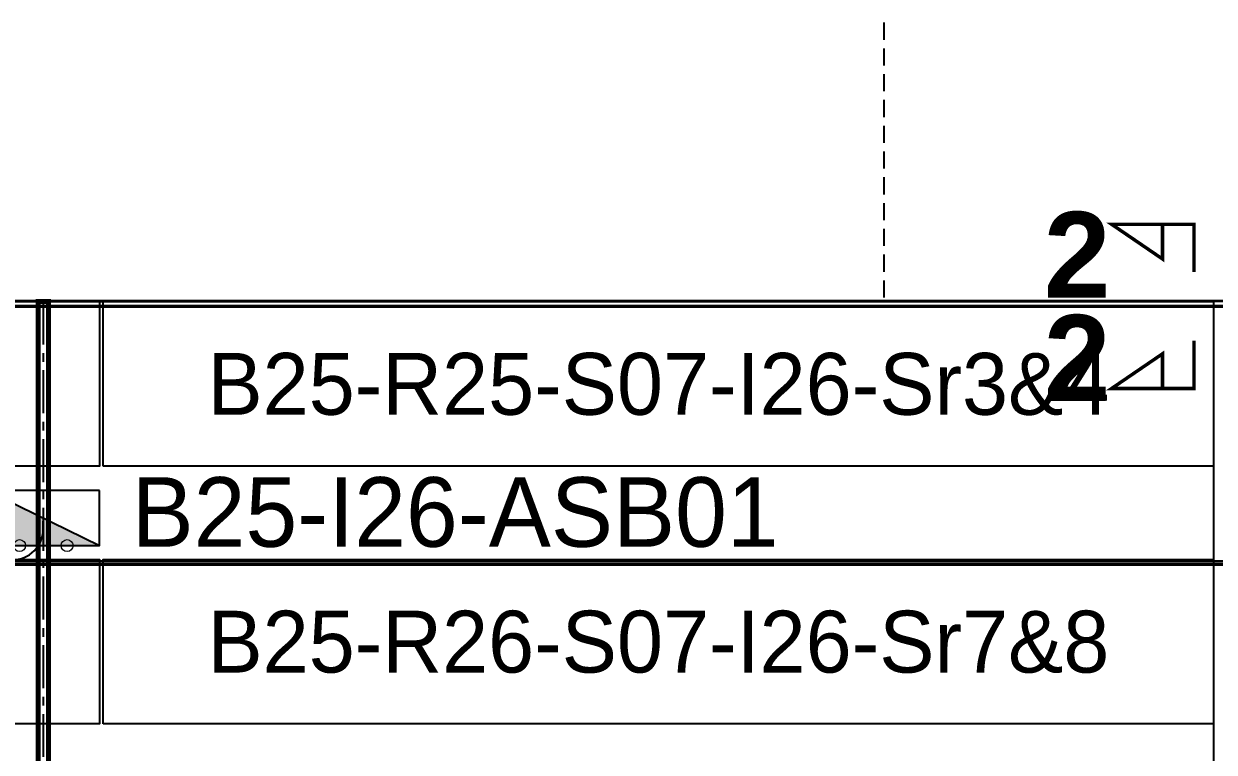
# Model space of a CAD drawing. Header units: metres. Extents: x 529325 to 529713, y 2673454 to 2673797.
# Drawn here: x 529516.84 to 529551.45, y 2673595.97 to 2673617.16 of the extents above; entities that cross this region are included whole.
import ezdxf
from ezdxf.enums import TextEntityAlignment as Align

# ---------------------------------------------------------------- set-up
doc = ezdxf.new("R2010")
doc.units = ezdxf.units.M
doc.linetypes.add('CENTER', pattern=[2, 1.25, -0.25, 0.25, -0.25])
doc.linetypes.add('DASHED', pattern=[0.75, 0.5, -0.25])
for name, color, linetype in [('DC Trench BL-25', 40, 'Continuous'), ('E-Inverter Grouping', 2, 'Continuous'), ('IDT', 7, 'Continuous'), ('Inverter Block-25', 7, 'Continuous'), ('LT Cable(AG) INV to LT Panel BL-25', 2, 'Continuous'), ('Messenger Wire Block-25 (Master Path)', 30, 'Continuous'), ('Messenger Wire Block-25 (MW Path)', 191, 'Continuous'), ('MMS Table Block-25', 8, 'Continuous'), ('Plan Line - DC BL-25', 40, 'Continuous'), ('Section Marking BL-25', 2, 'Continuous')]:
    doc.layers.add(name, color=color, linetype=linetype)
doc.layers.add('PILE', color=1, linetype='Continuous', lineweight=15)
doc.styles.add('BoldTextStyle', font='arialbd.ttf')
doc.styles.get("Standard").update_dxf_attribs({"font": 'Adani Regular.ttf'})

# ---------------------------------------------------------------- blocks, each defined once
blk = doc.blocks.new('MMS Table (32.292 x 4.788)')
at = {"color": 0}
blk.add_lwpolyline([(0, -0.002), (0, 4.786), (32.292, 4.786), (32.292, -0.002)], close=True, dxfattribs=at)
at = {"color": 7}
blk.add_attdef('ID1', text='', height=1.8, dxfattribs=at).set_placement((16.146, 2.392), align=Align.MIDDLE_CENTER)
blk = doc.blocks.new('Inverter Block')
h = blk.add_hatch(color=0)
h.dxf.hatch_style = 1
h.paths.add_polyline_path([(-1.456, 2.269), (-1.456, 0.846), (1.456, 0.846)])
at = {"color": 0}
blk.add_lwpolyline([(1.456, 2.269), (-1.456, 2.269), (-1.456, 0.846), (1.456, 0.846)], close=True, dxfattribs=at)
blk.add_lwpolyline([(-1.456, 2.269), (1.456, 0.846)], dxfattribs=at)
at = {"layer": 'PILE'}
for centre in [(-0.613, 0.846), (0.613, 0.846)]:
    blk.add_circle(centre, 0.156, dxfattribs=at)
at = {"color": 7}
blk.add_attdef('ID', (-1.456, 3.006), '', height=1.8, dxfattribs=at)
blk = doc.blocks.new('IDT')
at = {"layer": 'IDT', "color": 243, "linetype": 'DASHED'}
blk.add_lwpolyline([(45.5, 32.586), (45.5, -4.032), (0, -4.032), (0, 32.586)], close=True, dxfattribs=at)

msp = doc.modelspace()

# ---------------------------------------------------------------- linework, layer by layer
at = {"layer": 'DC Trench BL-25', "color": 40, "const_width": 0.15}
msp.add_lwpolyline([(529517.558, 2673609.077), (529517.258, 2673609.077), (529517.258, 2673566.789), (529517.558, 2673566.789)], close=True, dxfattribs=at)
msp.add_lwpolyline([(529517.558, 2673609.077), (529517.258, 2673609.077), (529517.258, 2673566.789), (529517.558, 2673566.789)], close=True, dxfattribs=at)
at = {"layer": 'E-Inverter Grouping'}
msp.add_lwpolyline([(529551.439, 2673574.289), (529519.047, 2673574.289), (529519.047, 2673566.789), (529486.755, 2673566.789), (529486.755, 2673609.077), (529551.439, 2673609.077)], close=True, dxfattribs=at)
at = {"layer": 'LT Cable(AG) INV to LT Panel BL-25', "color": 5}
for points in [[(529513.952, 2673628.469), (529509.509, 2673628.469, 0.057736), (529509.303, 2673628.445), (529507.732, 2673628.076, -0.057736), (529507.526, 2673628.052), (529503.851, 2673628.052, 0.414214), (529502.951, 2673627.152), (529502.951, 2673610.425, 0.039251), (529502.962, 2673610.285), (529503.05, 2673609.729, -0.039251), (529503.061, 2673609.588), (529503.061, 2673602.437, 0.414214), (529503.961, 2673601.537), (529646.077, 2673601.537, 0.414214), (529646.977, 2673602.437), (529646.977, 2673602.69)], [(529513.952, 2673628.444), (529509.509, 2673628.444, 0.057736), (529509.303, 2673628.42), (529507.732, 2673628.051, -0.057736), (529507.526, 2673628.027), (529503.876, 2673628.027, 0.414214), (529502.976, 2673627.127), (529502.976, 2673610.427, 0.039251), (529502.987, 2673610.287), (529503.075, 2673609.731, -0.039251), (529503.086, 2673609.59), (529503.086, 2673602.462, 0.414214), (529503.986, 2673601.562), (529516.509, 2673601.562, 0.414214), (529517.409, 2673602.462), (529517.409, 2673602.69)], [(529513.952, 2673628.419), (529509.509, 2673628.419, 0.057736), (529509.303, 2673628.395), (529507.732, 2673628.026, -0.057736), (529507.526, 2673628.002), (529503.901, 2673628.002, 0.414214), (529503.001, 2673627.102), (529503.001, 2673610.429, 0.039251), (529503.012, 2673610.288), (529503.1, 2673609.733, -0.039251), (529503.111, 2673609.592), (529503.111, 2673609.087), (529552.32, 2673609.087, 0.414214), (529553.22, 2673609.987), (529553.22, 2673623.187, -0.414214), (529554.12, 2673624.087), (529646.077, 2673624.087, 0.414214), (529646.977, 2673624.987), (529646.977, 2673625.19)], [(529513.952, 2673628.394), (529509.509, 2673628.394, 0.057736), (529509.303, 2673628.37), (529507.732, 2673628.001, -0.057736), (529507.526, 2673627.977), (529503.926, 2673627.977, 0.414214), (529503.026, 2673627.077), (529503.026, 2673610.431, 0.039251), (529503.037, 2673610.29), (529503.125, 2673609.735, -0.039251), (529503.136, 2673609.594), (529503.136, 2673609.112), (529552.295, 2673609.112, 0.414214), (529553.195, 2673610.012), (529553.195, 2673623.212, -0.414214), (529554.095, 2673624.112), (529581.293, 2673624.112, 0.414214), (529582.193, 2673625.012), (529582.193, 2673625.19)]]:
    msp.add_lwpolyline(points, format="xyb", dxfattribs=at)
at = {"layer": 'Messenger Wire Block-25 (Master Path)'}
for points in [[(529502.961, 2673608.937), (529553.37, 2673608.937)], [(529502.961, 2673601.437), (529648.615, 2673601.437)]]:
    msp.add_lwpolyline(points, dxfattribs=at)
at = {"layer": 'Messenger Wire Block-25 (MW Path)', "const_width": 0.1}
for points in [[(529502.961, 2673608.937), (529553.37, 2673608.937)], [(529502.961, 2673601.437), (529648.615, 2673601.437)]]:
    msp.add_lwpolyline(points, dxfattribs=at)
at = {"layer": 'Plan Line - DC BL-25', "color": 6, "linetype": 'CENTER'}
msp.add_lwpolyline([(529517.409, 2673609.077), (529517.409, 2673566.789)], dxfattribs=at)
at = {"layer": 'Section Marking BL-25', "color": 94, "lineweight": 35, "true_color": 0x00a500, "const_width": 0.1}
for points in [[(529550.87, 2673609.937), (529550.87, 2673611.327), (529548.47, 2673611.327), (529549.95, 2673610.317), (529549.95, 2673611.327)], [(529550.87, 2673607.937), (529550.87, 2673606.547), (529548.47, 2673606.547), (529549.95, 2673607.557), (529549.95, 2673606.547)]]:
    msp.add_lwpolyline(points, dxfattribs=at)

# ---------------------------------------------------------------- block references
at = {"layer": 'IDT', "color": 8, "rotation": 180}
msp.add_blockref('IDT', (529541.847, 2673641.663), dxfattribs=at)
at = {"layer": 'Inverter Block-25'}
ref = msp.add_blockref('Inverter Block', (529517.409, 2673601.025), dxfattribs=dict(at, xscale=1.124999999976148, yscale=1.124999999976148, zscale=1.124999999976148))
ref.add_attrib('ID', 'B25-I26-ASB01', (529519.975, 2673601.943), dxfattribs={"layer": '0', "color": 7, "height": 2.025})
at = {"layer": 'MMS Table Block-25'}
for p, values in [((529486.755, 2673604.291), {'ID1': 'B25-R25-S06-I26-Sr1&2'}), ((529519.147, 2673604.291), {'ID1': 'B25-R25-S07-I26-Sr3&4'}), ((529486.755, 2673596.791), {'ID1': 'B25-R26-S06-I26-Sr5&6'}), ((529519.147, 2673596.791), {'ID1': 'B25-R26-S07-I26-Sr7&8'})]:
    msp.add_blockref('MMS Table (32.292 x 4.788)', p, dxfattribs=at).add_auto_attribs(values)

# ---------------------------------------------------------------- texts
at = {"layer": 'Section Marking BL-25', "color": 94, "true_color": 0x00a500, "style": 'BoldTextStyle'}
for p in [(529547.47, 2673610.437), (529547.47, 2673607.437)]:
    msp.add_text('2', height=2.5, dxfattribs=at).set_placement(p, align=Align.MIDDLE_CENTER)

doc.saveas('drawing.dxf')
